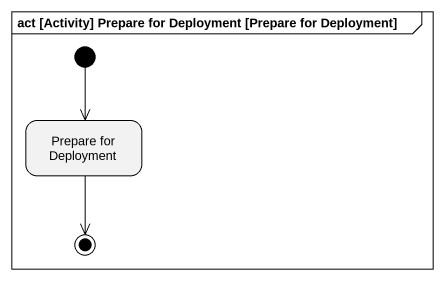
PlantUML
@startuml
mainframe act [Activity] Prepare for Deployment [Prepare for Deployment]
hide empty description
state "Prepare for Deployment" as Prepare_for_Deployment
[*] --> Prepare_for_Deployment
Prepare_for_Deployment --> [*]
@enduml
